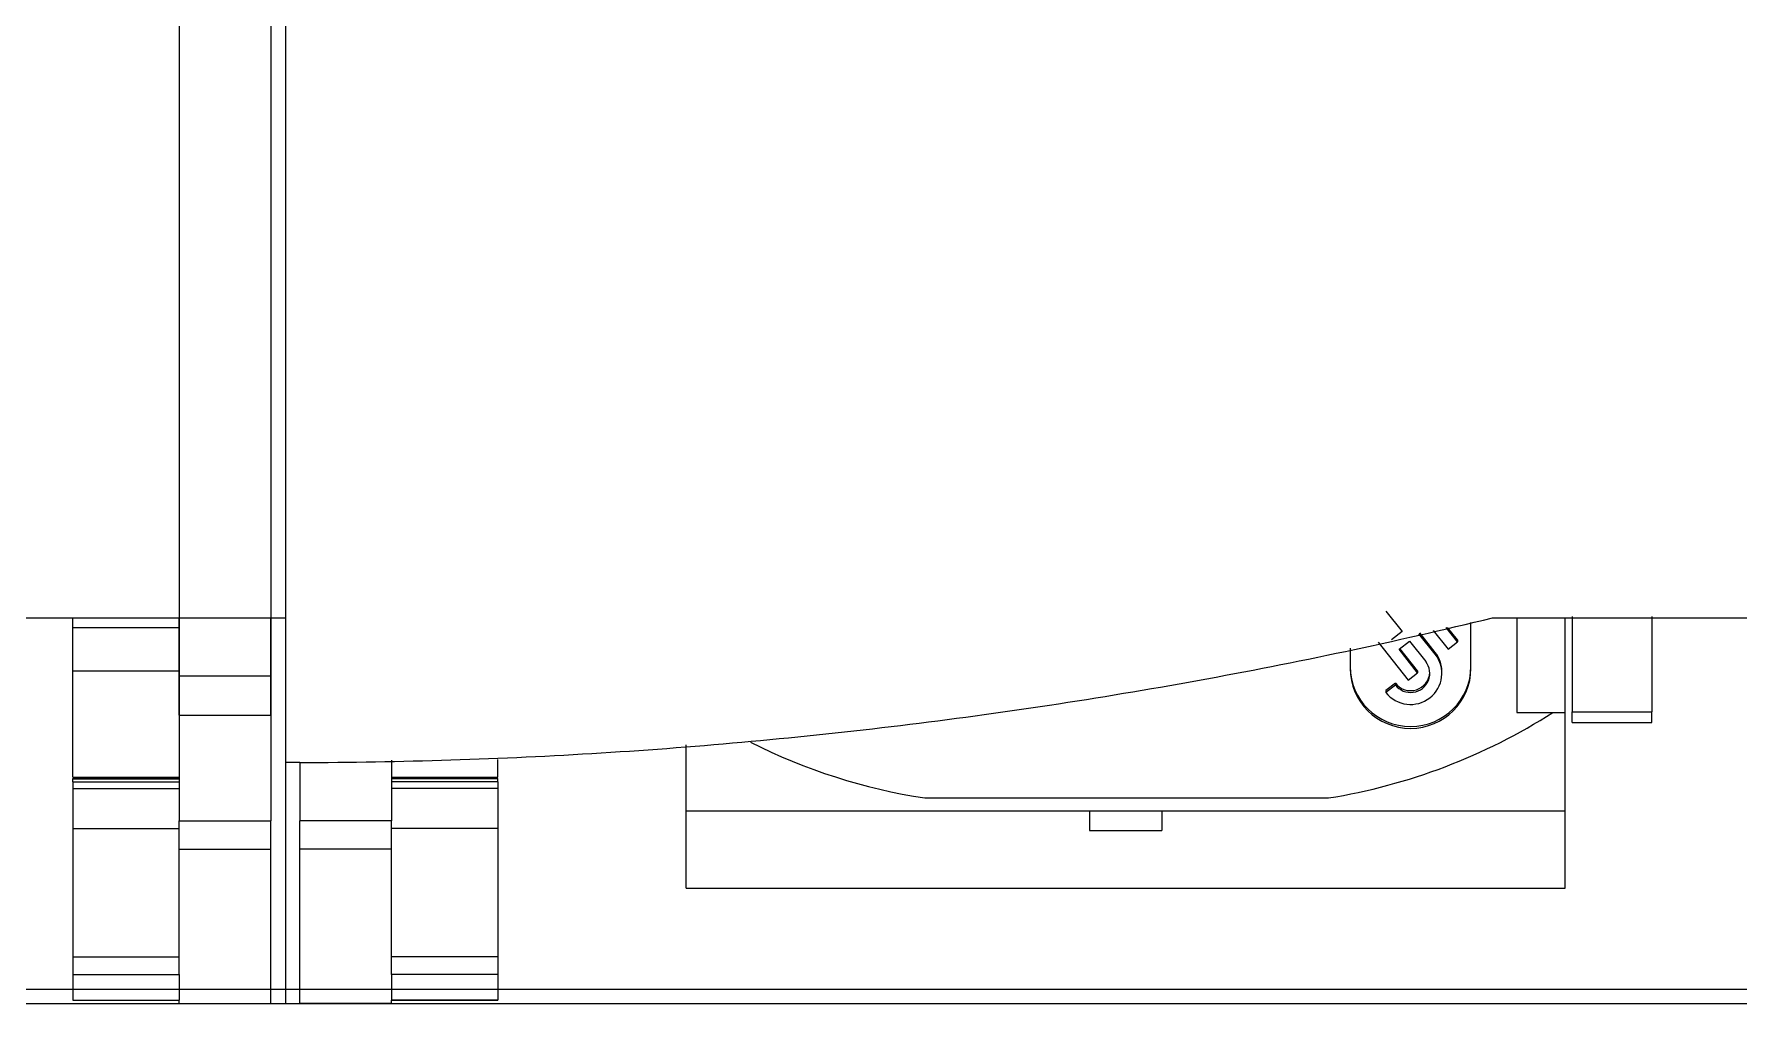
# Model space of a CAD drawing. Header units: millimetres. Extents: x 4137 to 6698, y 1400 to 3585.
# Drawn here: x 5349.84 to 5385.15, y 3225.78 to 3245.87 of the extents above; entities that cross this region are included whole.
import ezdxf

# ---------------------------------------------------------------- set-up
doc = ezdxf.new("R2010")
doc.units = ezdxf.units.MM
doc.layers.add('000-PI-Oprema', color=30, linetype='Continuous', lineweight=5)
doc.layers.add('004-PI-DIN Šina', color=3, linetype='Continuous')

msp = doc.modelspace()

# ---------------------------------------------------------------- linework, layer by layer
at = {"layer": '000-PI-Oprema', "color": 0, "linetype": 'ByBlock', "lineweight": 0}
for p, q in [((5352.848, 3293.528), (5352.848, 3229.573)), ((5354.748, 3293.528), (5354.748, 3229.573)), ((5377.836, 3233.918), (5378.172, 3233.492)), ((5345.248, 3233.778), (5355.048, 3233.778)), ((5350.648, 3233.578), (5350.648, 3233.778)), ((5350.648, 3232.68), (5350.648, 3233.578)), ((5350.648, 3233.578), (5352.848, 3233.578)), ((5352.848, 3232.577), (5352.848, 3233.778)), ((5354.748, 3232.577), (5354.748, 3233.778)), ((5355.048, 3233.698), (5355.048, 3225.778)), ((5378.818, 3233.517), (5379.124, 3233.128)), ((5379.321, 3233.281), (5379.089, 3233.575)), ((5379.321, 3233.32), (5379.116, 3233.58)), ((5379.598, 3232.727), (5379.598, 3233.683)), ((5380.048, 3233.778), (5389.848, 3233.778)), ((5380.548, 3233.778), (5380.548, 3231.818)), ((5381.548, 3231.818), (5381.548, 3233.778)), ((5377.098, 3233.152), (5377.098, 3232.727)), ((5377.678, 3233.275), (5378.298, 3232.489)), ((5378.172, 3233.492), (5377.956, 3233.325)), ((5378.11, 3233.13), (5378.326, 3233.297)), ((5378.326, 3233.297), (5378.662, 3232.871)), ((5378.859, 3233.023), (5378.523, 3233.449)), ((5378.859, 3233.062), (5378.542, 3233.464)), ((5379.124, 3233.128), (5379.321, 3233.281)), ((5379.321, 3233.32), (5379.321, 3233.281)), ((5378.495, 3232.641), (5378.11, 3233.13)), ((5378.495, 3232.68), (5378.129, 3233.144)), ((5378.859, 3233.062), (5378.859, 3233.023)), ((5350.648, 3230.479), (5350.648, 3232.68)), ((5350.648, 3232.68), (5352.848, 3232.68)), ((5352.848, 3231.76), (5352.848, 3232.577)), ((5352.848, 3232.577), (5354.748, 3232.577)), ((5354.748, 3231.76), (5354.748, 3232.577)), ((5378.298, 3232.489), (5378.495, 3232.641)), ((5378.495, 3232.68), (5378.495, 3232.641)), ((5378.997, 3232.627), (5378.997, 3232.666)), ((5378.033, 3232.423), (5377.836, 3232.27)), ((5378.033, 3232.384), (5377.836, 3232.231)), ((5377.836, 3232.27), (5377.836, 3232.231)), ((5378.033, 3232.423), (5378.033, 3232.384)), ((5352.848, 3231.76), (5354.748, 3231.76)), ((5380.548, 3231.818), (5380.548, 3231.818)), ((5380.548, 3231.818), (5381.296, 3231.818)), ((5380.548, 3231.818), (5381.548, 3231.818)), ((5381.296, 3231.818), (5381.548, 3231.818)), ((5381.548, 3229.778), (5381.548, 3231.818)), ((5381.548, 3231.818), (5381.548, 3231.818)), ((5381.698, 3231.611), (5381.698, 3231.829)), ((5381.698, 3231.829), (5383.348, 3231.829)), ((5383.348, 3231.611), (5383.348, 3231.829)), ((5381.698, 3231.611), (5383.348, 3231.611)), ((5363.348, 3229.778), (5363.348, 3231.143)), ((5355.349, 3230.779), (5355.048, 3230.779)), ((5355.048, 3230.697), (5355.048, 3225.778)), ((5355.348, 3230.766), (5355.348, 3229.573)), ((5357.248, 3230.827), (5357.248, 3229.573)), ((5359.448, 3230.479), (5359.448, 3230.844)), ((5350.648, 3230.479), (5352.848, 3230.479)), ((5350.648, 3230.443), (5350.648, 3230.45)), ((5352.848, 3230.45), (5350.648, 3230.45)), ((5350.648, 3230.378), (5350.648, 3230.443)), ((5350.648, 3230.443), (5352.848, 3230.443)), ((5350.648, 3230.378), (5350.648, 3230.241)), ((5350.648, 3230.378), (5352.848, 3230.378)), ((5357.248, 3230.479), (5359.448, 3230.479)), ((5359.448, 3230.45), (5357.248, 3230.45)), ((5359.448, 3230.443), (5357.248, 3230.443)), ((5359.448, 3230.378), (5357.248, 3230.378)), ((5359.448, 3230.443), (5359.448, 3230.45)), ((5359.448, 3230.378), (5359.448, 3230.443)), ((5359.448, 3230.378), (5359.448, 3230.241)), ((5350.648, 3230.241), (5350.648, 3229.416)), ((5350.648, 3230.241), (5352.848, 3230.241)), ((5359.448, 3230.241), (5357.248, 3230.241)), ((5359.448, 3230.241), (5359.448, 3229.416)), ((5368.292, 3230.046), (5376.647, 3230.046)), ((5363.348, 3228.178), (5363.348, 3229.778)), ((5363.348, 3229.778), (5381.548, 3229.778)), ((5371.698, 3229.778), (5371.698, 3229.374)), ((5373.198, 3229.778), (5373.198, 3229.374)), ((5381.548, 3228.178), (5381.548, 3229.778)), ((5350.648, 3229.416), (5350.648, 3226.751)), ((5350.648, 3229.416), (5352.848, 3229.416)), ((5352.848, 3228.987), (5352.848, 3229.573)), ((5352.848, 3229.573), (5354.748, 3229.573)), ((5354.748, 3228.987), (5354.748, 3229.573)), ((5355.348, 3228.987), (5355.348, 3229.573)), ((5357.248, 3229.573), (5355.348, 3229.573)), ((5357.248, 3228.987), (5357.248, 3229.573)), ((5359.448, 3229.416), (5357.248, 3229.416)), ((5359.448, 3229.416), (5359.448, 3226.751)), ((5371.698, 3229.374), (5373.198, 3229.374)), ((5352.848, 3228.987), (5354.748, 3228.987)), ((5357.248, 3228.987), (5355.348, 3228.987)), ((5363.348, 3228.178), (5381.548, 3228.178)), ((5350.648, 3226.751), (5350.648, 3226.385)), ((5350.648, 3226.751), (5352.848, 3226.751)), ((5359.448, 3226.751), (5357.248, 3226.751)), ((5359.448, 3226.751), (5359.448, 3226.385)), ((5350.648, 3226.385), (5350.648, 3225.854)), ((5350.648, 3226.385), (5352.848, 3226.385)), ((5352.848, 3226.385), (5352.848, 3225.854)), ((5357.248, 3226.385), (5357.248, 3225.854)), ((5359.448, 3226.385), (5357.248, 3226.385)), ((5359.448, 3226.385), (5359.448, 3225.854)), ((5350.648, 3225.778), (5319.388, 3225.778)), ((5350.648, 3225.854), (5350.648, 3225.854)), ((5350.648, 3225.854), (5352.848, 3225.854)), ((5350.648, 3225.854), (5352.848, 3225.854)), ((5352.848, 3225.79), (5354.748, 3225.79)), ((5352.848, 3225.79), (5354.748, 3225.79)), ((5355.048, 3225.778), (5353.448, 3225.778)), ((5385.448, 3225.778), (5354.188, 3225.778)), ((5356.989, 3225.778), (5355.048, 3225.778)), ((5355.348, 3225.79), (5357.248, 3225.79)), ((5357.248, 3225.79), (5355.348, 3225.79)), ((5357.248, 3225.854), (5359.448, 3225.854)), ((5359.448, 3225.854), (5357.248, 3225.854)), ((5359.448, 3225.854), (5359.448, 3225.854))]:
    msp.add_line(p, q, dxfattribs=at)
for centre, major_axis, start_param, end_param in [((5378.348, 3232.627), (0.649, 0), 3.804818, 6.94641), ((5378.348, 3232.627), (-0.399, 0), 0.663225, 3.804818), ((5378.348, 3232.666), (0.649, 0), 6.283142, 6.94641), ((5378.348, 3232.766), (1.25, 0), 3.141593, 6.283185), ((5378.348, 3232.727), (1.25, 0), 3.141593, 6.283185), ((5378.348, 3232.666), (-0.399, 0), 0.663225, 3.092069), ((5374.71, 3241.923), (12.135, 0), 4.872685, 5.28613), ((5370.114, 3241.782), (11.977, 0), 4.241192, 4.559632)]:
    msp.add_ellipse(centre, major_axis=major_axis, ratio=0.991445, start_param=start_param, end_param=end_param, dxfattribs=at)
for points, knots in [([(5355.048, 3246.627), (5355.048, 3245.119), (5355.048, 3241.869), (5355.048, 3237.586), (5355.048, 3234.811), (5355.048, 3233.778)], [0, 0, 0, 0, 0.352188, 0.75882, 1, 1, 1, 1]), ([(5355.048, 3246.627), (5355.048, 3245.119), (5355.048, 3241.869), (5355.048, 3236.586), (5355.048, 3232.811), (5355.048, 3230.779)], [0, 0, 0, 0, 0.285532, 0.615204, 1, 1, 1, 1]), ([(5355.349, 3230.779), (5357.436, 3230.785), (5359.517, 3230.852), (5363.663, 3231.109), (5365.728, 3231.299), (5369.845, 3231.799), (5371.896, 3232.109), (5375.983, 3232.852), (5378.019, 3233.284), (5380.048, 3233.778)], [0, 0, 0, 0, 0.25, 0.25, 0.5, 0.5, 0.75, 0.75, 1, 1, 1, 1]), ([(5381.698, 3233.806), (5381.698, 3233.764), (5381.698, 3233.181), (5381.698, 3232.515), (5381.698, 3231.829)], [0, 0, 0, 0, 0.072727, 1, 1, 1, 1]), ([(5383.348, 3233.806), (5383.348, 3233.764), (5383.348, 3233.181), (5383.348, 3232.515), (5383.348, 3231.829)], [0, 0, 0, 0, 0.072727, 1, 1, 1, 1]), ([(5352.848, 3226.385), (5352.848, 3226.619), (5352.848, 3227.297), (5352.848, 3228.317), (5352.848, 3228.987)], [0, 0, 0, 0, 0.445928, 1, 1, 1, 1]), ([(5357.248, 3226.385), (5357.248, 3226.619), (5357.248, 3227.297), (5357.248, 3228.317), (5357.248, 3228.987)], [0, 0, 0, 0, 0.445928, 1, 1, 1, 1])]:
    msp.add_open_spline(points, degree=3, knots=knots, dxfattribs=at)
for points in [[(5352.848, 3233.687), (5352.848, 3233.709), (5352.848, 3233.734), (5352.848, 3233.759)], [(5354.748, 3225.79), (5354.748, 3225.831), (5354.748, 3226.121), (5354.748, 3227.186), (5354.748, 3228.317), (5354.748, 3228.987)], [(5355.348, 3225.79), (5355.348, 3225.831), (5355.348, 3226.121), (5355.348, 3227.186), (5355.348, 3228.317), (5355.348, 3228.987)], [(5352.848, 3225.79), (5352.848, 3225.802), (5352.848, 3225.823), (5352.848, 3225.854)], [(5357.248, 3225.79), (5357.248, 3225.802), (5357.248, 3225.823), (5357.248, 3225.854)]]:
    msp.add_open_spline(points, degree=3, dxfattribs=at)
at = {"layer": '004-PI-DIN Šina', "color": 0, "linetype": 'ByBlock', "lineweight": 0}
for p, q in [((5579.048, 3226.078), (5096.448, 3226.078)), ((5579.048, 3225.778), (5096.448, 3225.778))]:
    msp.add_line(p, q, dxfattribs=at)

doc.saveas('drawing.dxf')
